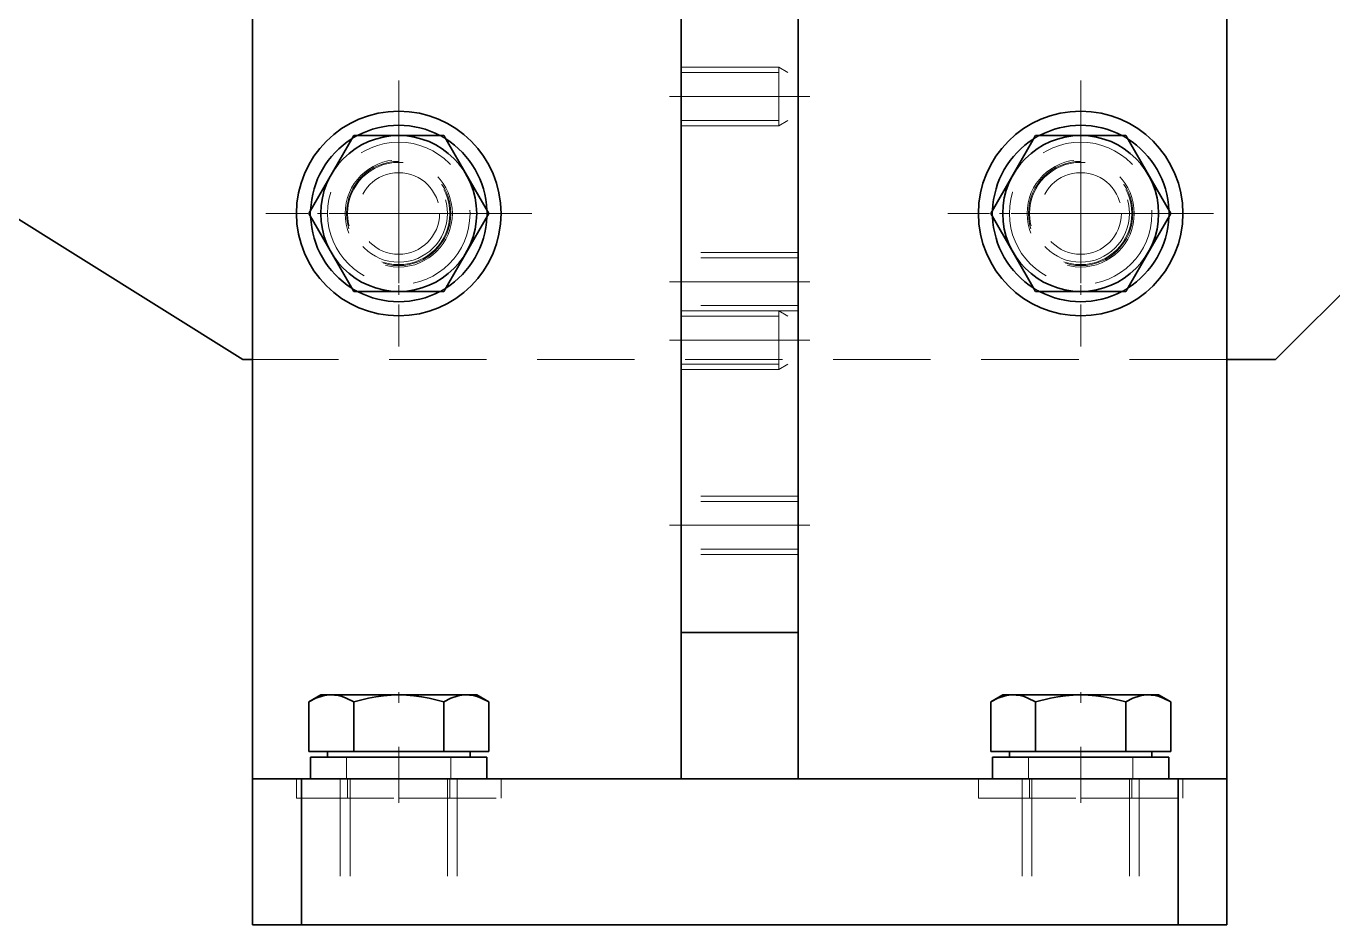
# Model space of a CAD drawing. Header units: millimetres. Extents: x 5606 to 13175, y -3239 to -2051.
# Drawn here: x 5914.4 to 6048.6, y -2572.8 to -2480.6 of the extents above; entities that cross this region are included whole.
import ezdxf

# ---------------------------------------------------------------- set-up
doc = ezdxf.new("R2010")
doc.units = ezdxf.units.MM
for name, pattern in [('CENTER-HOKUTO', [23, 20, -1, 1, -1]), ('DASHSPACE', [30, 12, -18]), ('HIDDEN-HOKUTO', [3.8, 2.5, -1.3])]:
    doc.linetypes.add(name, pattern=pattern)
doc.layers.add('AM_7', color=2, linetype='CENTER-HOKUTO', lineweight=30)
doc.layers.add('AM_HID', color=1, linetype='HIDDEN-HOKUTO', lineweight=25)

msp = doc.modelspace()

# ---------------------------------------------------------------- linework, layer by layer
at = {"color": 7, "lineweight": 35}
for p, q in [((5937.698, -2557.784), (5937.698, -2429.784)), ((6037.698, -2557.784), (6037.698, -2429.784)), ((6112.698, -2444.784), (6042.698, -2514.784)), ((5981.698, -2542.784), (5981.698, -2452.784)), ((5993.698, -2452.784), (5993.698, -2542.784)), ((5856.698, -2464.784), (5936.698, -2514.784)), ((5942.698, -2557.784), (6032.698, -2557.784)), ((6032.698, -2572.784), (5942.698, -2572.784))]:
    msp.add_line(p, q, dxfattribs=at)
at = {"color": 7, "lineweight": 35, "ltscale": 0.23091}
for p, q in [((5943.458, -2499.785), (5948.074, -2491.785)), ((5957.321, -2491.785), (5961.938, -2499.785)), ((6013.458, -2499.785), (6018.074, -2491.785)), ((6027.321, -2491.785), (6031.938, -2499.785)), ((5948.074, -2507.785), (5943.458, -2499.785)), ((5961.938, -2499.785), (5957.321, -2507.785)), ((6018.074, -2507.785), (6013.458, -2499.785)), ((6031.938, -2499.785), (6027.321, -2507.785))]:
    msp.add_line(p, q, dxfattribs=at)
at = {"color": 7, "lineweight": 35, "ltscale": 0.11559}
for p, q in [((5948.074, -2491.785), (5952.698, -2491.785)), ((5952.698, -2491.785), (5957.321, -2491.785)), ((6018.074, -2491.785), (6022.698, -2491.785)), ((6022.698, -2491.785), (6027.321, -2491.785)), ((5952.698, -2507.785), (5948.074, -2507.785)), ((5957.321, -2507.785), (5952.698, -2507.785)), ((6022.698, -2507.785), (6018.074, -2507.785)), ((6027.321, -2507.785), (6022.698, -2507.785))]:
    msp.add_line(p, q, dxfattribs=at)
at = {"color": 7, "lineweight": 35, "ltscale": 0.025}
msp.add_line((5937.698, -2514.784), (5936.698, -2514.784), dxfattribs=at)
at = {"color": 7, "lineweight": 35, "ltscale": 0.125}
for p, q in [((6042.698, -2514.784), (6037.698, -2514.784)), ((5937.698, -2557.784), (5942.698, -2557.784)), ((6032.698, -2557.784), (6037.698, -2557.784)), ((5937.698, -2572.784), (5942.698, -2572.784)), ((6032.698, -2572.784), (6037.698, -2572.784))]:
    msp.add_line(p, q, dxfattribs=at)
at = {"color": 7, "lineweight": 35, "ltscale": 0.3}
msp.add_line((5981.698, -2542.784), (5993.698, -2542.784), dxfattribs=at)
at = {"color": 7, "lineweight": 35, "ltscale": 0.375}
for p, q in [((5981.698, -2557.784), (5981.698, -2542.784)), ((5993.698, -2557.784), (5993.698, -2542.784)), ((5937.698, -2557.784), (5937.698, -2572.784)), ((5942.698, -2572.784), (5942.698, -2557.784)), ((6032.698, -2557.784), (6032.698, -2572.784)), ((6037.698, -2572.784), (6037.698, -2557.784))]:
    msp.add_line(p, q, dxfattribs=at)
at = {"color": 7, "lineweight": 35, "ltscale": 0.035795}
for p, q in [((5944.698, -2549.185), (5943.458, -2549.901)), ((5960.698, -2549.185), (5961.938, -2549.901)), ((6014.698, -2549.185), (6013.458, -2549.901)), ((6030.698, -2549.185), (6031.938, -2549.901))]:
    msp.add_line(p, q, dxfattribs=at)
at = {"color": 7, "lineweight": 35, "ltscale": 0.127102}
for p, q in [((5943.458, -2554.985), (5943.458, -2549.901)), ((5948.074, -2554.985), (5948.074, -2549.901)), ((5957.321, -2554.985), (5957.321, -2549.901)), ((5961.938, -2554.985), (5961.938, -2549.901)), ((6013.458, -2554.985), (6013.458, -2549.901)), ((6018.074, -2554.985), (6018.074, -2549.901)), ((6027.321, -2554.985), (6027.321, -2549.901)), ((6031.938, -2554.985), (6031.938, -2549.901))]:
    msp.add_line(p, q, dxfattribs=at)
at = {"color": 7, "lineweight": 35, "ltscale": 0.2}
for p, q in [((5944.698, -2549.185), (5952.698, -2549.185)), ((5952.698, -2549.185), (5960.698, -2549.185)), ((6014.698, -2549.185), (6022.698, -2549.185)), ((6022.698, -2549.185), (6030.698, -2549.185))]:
    msp.add_line(p, q, dxfattribs=at)
at = {"color": 7, "lineweight": 35, "ltscale": 0.11541}
for p, q in [((5943.458, -2554.985), (5948.074, -2554.985)), ((5957.321, -2554.985), (5961.938, -2554.985)), ((6013.458, -2554.985), (6018.074, -2554.985)), ((6027.321, -2554.985), (6031.938, -2554.985))]:
    msp.add_line(p, q, dxfattribs=at)
at = {"color": 7, "lineweight": 35, "ltscale": 0.015}
for p, q in [((5945.383, -2554.985), (5945.383, -2555.585)), ((5960.013, -2554.985), (5960.013, -2555.585)), ((6015.383, -2554.985), (6015.383, -2555.585)), ((6030.013, -2554.985), (6030.013, -2555.585))]:
    msp.add_line(p, q, dxfattribs=at)
at = {"color": 7, "lineweight": 35, "ltscale": 0.23118}
for p, q in [((5948.074, -2554.985), (5957.321, -2554.985)), ((6018.074, -2554.985), (6027.321, -2554.985))]:
    msp.add_line(p, q, dxfattribs=at)
at = {"color": 7, "lineweight": 35, "ltscale": 0.22625}
for p, q in [((5952.698, -2555.585), (5943.648, -2555.585)), ((5961.748, -2555.585), (5952.698, -2555.585)), ((6022.698, -2555.585), (6013.648, -2555.585)), ((6031.748, -2555.585), (6022.698, -2555.585))]:
    msp.add_line(p, q, dxfattribs=at)
at = {"color": 7, "lineweight": 35, "ltscale": 0.055}
for p, q in [((5943.648, -2555.585), (5943.648, -2557.785)), ((5961.748, -2555.585), (5961.748, -2557.785)), ((6013.648, -2555.585), (6013.648, -2557.785)), ((6031.748, -2555.585), (6031.748, -2557.785))]:
    msp.add_line(p, q, dxfattribs=at)
at = {"color": 7, "lineweight": 35}
for points in [[(5948.074, -2549.901), (5947.289, -2549.51), (5946.891, -2549.366), (5946.49, -2549.262), (5946.087, -2549.202), (5945.682, -2549.188), (5945.306, -2549.217), (5944.931, -2549.286), (5944.188, -2549.533), (5943.458, -2549.901)], [(5952.698, -2549.185), (5951.916, -2549.207), (5951.136, -2549.272), (5950.361, -2549.378), (5949.592, -2549.521), (5948.074, -2549.901)], [(5957.321, -2549.901), (5955.804, -2549.521), (5955.035, -2549.378), (5954.26, -2549.272), (5953.48, -2549.207), (5952.698, -2549.185)], [(5961.938, -2549.901), (5961.153, -2549.51), (5960.755, -2549.366), (5960.354, -2549.262), (5959.95, -2549.202), (5959.546, -2549.188), (5959.169, -2549.217), (5958.795, -2549.286), (5958.052, -2549.533), (5957.321, -2549.901)], [(6018.074, -2549.901), (6017.289, -2549.51), (6016.891, -2549.366), (6016.49, -2549.262), (6016.087, -2549.202), (6015.682, -2549.188), (6015.306, -2549.217), (6014.931, -2549.286), (6014.188, -2549.533), (6013.458, -2549.901)], [(6022.698, -2549.185), (6021.916, -2549.207), (6021.136, -2549.272), (6020.361, -2549.378), (6019.592, -2549.521), (6018.074, -2549.901)], [(6027.321, -2549.901), (6025.804, -2549.521), (6025.035, -2549.378), (6024.26, -2549.272), (6023.48, -2549.207), (6022.698, -2549.185)], [(6031.938, -2549.901), (6031.153, -2549.51), (6030.755, -2549.366), (6030.354, -2549.262), (6029.95, -2549.202), (6029.546, -2549.188), (6029.169, -2549.217), (6028.795, -2549.286), (6028.052, -2549.533), (6027.321, -2549.901)]]:
    msp.add_lwpolyline(points, dxfattribs=at)
for centre, radius in [((5952.698, -2499.785), 10.5), ((6022.698, -2499.785), 10.5), ((5952.698, -2499.785), 8), ((6022.698, -2499.785), 8)]:
    msp.add_circle(centre, radius, dxfattribs=at)
at = {"color": 7, "linetype": 'DASHSPACE', "lineweight": 13}
for centre in [(5952.698, -2499.784), (6022.698, -2499.784)]:
    msp.add_circle(centre, 5, dxfattribs=at)
at = {"color": 7, "lineweight": 35}
for centre, start, end in [((5952.698, -2499.785), 62.12604, 117.87401), ((6022.698, -2499.785), 62.12604, 117.87401), ((5952.698, -2499.785), 122.18105, 177.84473), ((5952.698, -2499.785), 2.15535, 57.81898), ((6022.698, -2499.785), 122.18105, 177.84473), ((6022.698, -2499.785), 2.15535, 57.81898), ((5952.698, -2499.785), 182.15532, 237.81901), ((5952.698, -2499.785), 302.18106, 357.84471), ((6022.698, -2499.785), 182.15532, 237.81901), ((6022.698, -2499.785), 302.18106, 357.84471), ((5952.698, -2499.785), 242.12602, 297.87403), ((6022.698, -2499.785), 242.12602, 297.87403)]:
    msp.add_arc(centre, 9.05, start, end, dxfattribs=at)
at = {"layer": 'AM_7', "color": 2, "lineweight": 13}
for p, q in [((5952.698, -2486.135), (5952.698, -2513.435)), ((6022.698, -2486.135), (6022.698, -2513.435)), ((5980.498, -2487.784), (5994.898, -2487.784)), ((5952.698, -2492.634), (5952.698, -2506.934)), ((6022.698, -2492.634), (6022.698, -2506.934)), ((5952.698, -2494.339), (5952.698, -2505.228)), ((6022.698, -2494.339), (6022.698, -2505.228)), ((5966.348, -2499.785), (5939.048, -2499.785)), ((5959.848, -2499.784), (5945.548, -2499.784)), ((5958.142, -2499.784), (5947.253, -2499.784)), ((6036.348, -2499.785), (6009.048, -2499.785)), ((6029.848, -2499.784), (6015.548, -2499.784)), ((6028.142, -2499.784), (6017.253, -2499.784)), ((5994.898, -2506.784), (5980.497, -2506.784)), ((5980.498, -2512.784), (5994.898, -2512.784)), ((5994.898, -2531.784), (5980.497, -2531.784)), ((5952.698, -2548.909), (5952.698, -2550.002)), ((6022.698, -2548.909), (6022.698, -2550.002)), ((5952.698, -2554.505), (5952.698, -2560.266)), ((6022.698, -2554.505), (6022.698, -2560.266))]:
    msp.add_line(p, q, dxfattribs=at)
at = {"layer": 'AM_HID', "color": 1, "lineweight": 13, "ltscale": 4}
for p, q in [((5981.698, -2484.784), (5991.698, -2484.784)), ((5981.698, -2485.325), (5993.698, -2485.325)), ((5991.698, -2489.222), (5991.698, -2484.784)), ((5992.636, -2485.325), (5991.698, -2484.784)), ((5991.698, -2490.784), (5991.698, -2486.345)), ((5981.698, -2490.242), (5993.698, -2490.242)), ((5981.698, -2490.784), (5991.698, -2490.784)), ((5992.636, -2490.242), (5991.698, -2490.784)), ((5993.698, -2503.784), (5981.698, -2503.784)), ((5993.698, -2504.325), (5981.698, -2504.325)), ((5993.698, -2509.242), (5981.698, -2509.242)), ((5981.698, -2509.784), (5991.698, -2509.784)), ((5993.698, -2509.784), (5981.698, -2509.784)), ((5981.698, -2510.325), (5993.698, -2510.325)), ((5991.698, -2514.222), (5991.698, -2509.784)), ((5992.636, -2510.325), (5991.698, -2509.784)), ((5991.698, -2515.784), (5991.698, -2511.345)), ((6037.698, -2514.784), (5937.698, -2514.784)), ((5981.698, -2515.242), (5993.698, -2515.242)), ((5981.698, -2515.784), (5991.698, -2515.784)), ((5992.636, -2515.242), (5991.698, -2515.784)), ((5993.698, -2528.784), (5981.698, -2528.784)), ((5993.698, -2529.325), (5981.698, -2529.325)), ((5993.698, -2534.242), (5981.698, -2534.242)), ((5993.698, -2534.784), (5981.698, -2534.784)), ((5948.074, -2549.901), (5948.074, -2554.985)), ((5957.321, -2554.985), (5957.321, -2549.901)), ((6018.074, -2549.901), (6018.074, -2554.985)), ((6027.321, -2554.985), (6027.321, -2549.901)), ((5947.348, -2555.585), (5952.698, -2555.585)), ((5947.348, -2555.585), (5947.348, -2557.785)), ((5952.698, -2555.585), (5958.048, -2555.585)), ((5958.048, -2555.585), (5958.048, -2557.785)), ((6017.348, -2555.585), (6022.698, -2555.585)), ((6017.348, -2555.585), (6017.348, -2557.785)), ((6022.698, -2555.585), (6028.048, -2555.585)), ((6028.048, -2555.585), (6028.048, -2557.785)), ((5942.198, -2557.784), (5937.698, -2557.784)), ((5942.198, -2557.785), (5952.698, -2557.785)), ((5942.198, -2557.785), (5942.198, -2559.785)), ((5946.698, -2557.784), (5946.698, -2572.784)), ((5946.698, -2557.784), (5946.698, -2572.784)), ((5947.348, -2557.785), (5952.698, -2557.785)), ((5947.448, -2557.785), (5947.448, -2559.785)), ((5947.698, -2557.784), (5947.698, -2572.784)), ((5952.698, -2557.785), (5963.198, -2557.785)), ((5952.698, -2557.785), (5958.048, -2557.785)), ((5957.698, -2557.784), (5957.698, -2572.784)), ((5957.948, -2557.785), (5957.948, -2559.785)), ((5958.698, -2557.784), (5958.698, -2572.784)), ((5958.698, -2557.784), (5958.698, -2572.784)), ((6012.198, -2557.784), (5963.198, -2557.784)), ((5963.198, -2557.785), (5963.198, -2559.785)), ((5993.698, -2557.784), (5981.698, -2557.784)), ((6012.198, -2557.785), (6022.698, -2557.785)), ((6012.198, -2557.785), (6012.198, -2559.785)), ((6016.698, -2557.784), (6016.698, -2572.784)), ((6016.698, -2557.784), (6016.698, -2572.784)), ((6017.348, -2557.785), (6022.698, -2557.785)), ((6017.448, -2557.785), (6017.448, -2559.785)), ((6017.698, -2557.784), (6017.698, -2572.784)), ((6022.698, -2557.785), (6033.198, -2557.785)), ((6022.698, -2557.785), (6028.048, -2557.785)), ((6027.698, -2557.784), (6027.698, -2572.784)), ((6027.948, -2557.785), (6027.948, -2559.785)), ((6028.698, -2557.784), (6028.698, -2572.784)), ((6028.698, -2557.784), (6028.698, -2572.784)), ((6037.698, -2557.784), (6033.198, -2557.784)), ((6033.198, -2557.785), (6033.198, -2559.785)), ((5942.198, -2559.785), (5952.698, -2559.785)), ((5952.698, -2559.785), (5963.198, -2559.785)), ((6012.198, -2559.785), (6022.698, -2559.785)), ((6022.698, -2559.785), (6033.198, -2559.785))]:
    msp.add_line(p, q, dxfattribs=at)
for points in [[(5943.458, -2549.901), (5944.243, -2549.51), (5944.641, -2549.366), (5945.042, -2549.262), (5945.446, -2549.202), (5945.85, -2549.188), (5946.226, -2549.217), (5946.601, -2549.286), (5947.344, -2549.533), (5948.074, -2549.901)], [(5948.074, -2549.901), (5949.592, -2549.521), (5950.361, -2549.378), (5951.136, -2549.272), (5951.916, -2549.207), (5952.698, -2549.185)], [(5952.698, -2549.185), (5953.48, -2549.207), (5954.26, -2549.272), (5955.035, -2549.378), (5955.804, -2549.521), (5957.321, -2549.901)], [(5957.321, -2549.901), (5958.107, -2549.51), (5958.505, -2549.366), (5958.906, -2549.262), (5959.309, -2549.202), (5959.714, -2549.188), (5960.09, -2549.217), (5960.465, -2549.286), (5961.208, -2549.533), (5961.938, -2549.901)], [(6013.458, -2549.901), (6014.243, -2549.51), (6014.641, -2549.366), (6015.042, -2549.262), (6015.446, -2549.202), (6015.85, -2549.188), (6016.226, -2549.217), (6016.601, -2549.286), (6017.344, -2549.533), (6018.074, -2549.901)], [(6018.074, -2549.901), (6019.592, -2549.521), (6020.361, -2549.378), (6021.136, -2549.272), (6021.916, -2549.207), (6022.698, -2549.185)], [(6022.698, -2549.185), (6023.48, -2549.207), (6024.26, -2549.272), (6025.035, -2549.378), (6025.804, -2549.521), (6027.321, -2549.901)], [(6027.321, -2549.901), (6028.107, -2549.51), (6028.505, -2549.366), (6028.906, -2549.262), (6029.309, -2549.202), (6029.714, -2549.188), (6030.09, -2549.217), (6030.465, -2549.286), (6031.208, -2549.533), (6031.938, -2549.901)]]:
    msp.add_lwpolyline(points, dxfattribs=at)
for centre, radius in [((5952.698, -2499.785), 7.315), ((6022.698, -2499.785), 7.315), ((5952.698, -2499.784), 5.5), ((5952.698, -2499.785), 5.35), ((5952.698, -2499.785), 5.25), ((6022.698, -2499.784), 5.5), ((6022.698, -2499.785), 5.35), ((6022.698, -2499.785), 5.25), ((5952.698, -2499.784), 4.188), ((6022.698, -2499.784), 4.188)]:
    msp.add_circle(centre, radius, dxfattribs=at)
for centre, start, end in [((5952.698, -2499.785), 117.87401, 122.18105), ((5952.698, -2499.785), 57.81898, 62.12604), ((6022.698, -2499.785), 117.87401, 122.18105), ((6022.698, -2499.785), 57.81898, 62.12604), ((5952.698, -2499.785), 177.84473, 182.15532), ((5952.698, -2499.785), 357.84471, 2.15535), ((6022.698, -2499.785), 177.84473, 182.15532), ((6022.698, -2499.785), 357.84471, 2.15535), ((5952.698, -2499.785), 237.81901, 242.12602), ((5952.698, -2499.785), 297.87403, 302.18106), ((6022.698, -2499.785), 237.81901, 242.12602), ((6022.698, -2499.785), 297.87403, 302.18106)]:
    msp.add_arc(centre, 9.05, start, end, dxfattribs=at)

doc.saveas('drawing.dxf')
